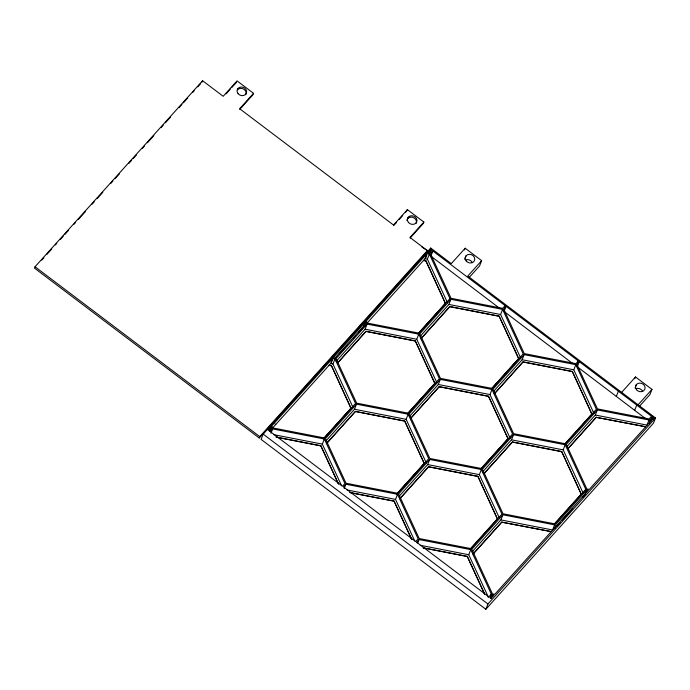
<?xml version="1.0" encoding="UTF-8"?>
<svg xmlns="http://www.w3.org/2000/svg" width="690" height="690" viewBox="0 0 690 690"><rect width="100%" height="100%" fill="white"/><g stroke="black" fill="none" stroke-linecap="round" stroke-linejoin="round"><path stroke-width="1.03" d="M336.142 361.336L365.096 329.208L367.097 324.093L418.796 334.15L439.366 378.681L408.29 413.181L356.627 403.132L336.039 358.576L367.097 324.093M417.735 542.97L419.063 539.563L470.761 549.628L491.34 594.159L490.668 595.858M270.989 433.199L272.671 428.921L324.352 439.004L344.931 483.535L342.499 486.226L270.247 431.612L272.671 428.921M272.533 428.076L329.018 365.364L330.57 363.552L332.571 358.446L334.969 358.921L355.548 403.443L324.455 437.969L272.791 427.912L271.843 425.868L332.571 358.446M420.667 335.788L448.914 304.445L450.932 299.305L502.613 309.387L523.184 353.918L492.108 388.418L440.444 378.362L419.856 333.813L450.932 299.305M472.641 551.258L500.888 519.915L502.907 514.783L554.579 524.866L555.51 526.875L554.838 528.583M35.035 266.763L34.5 268.134L259.242 437.986L426.808 251.954L427.343 250.591L409.981 237.472L423.858 222.059L407.393 209.622L393.516 225.026L239.654 108.735L253.532 93.331L237.067 80.885L223.189 96.29L202.601 80.73L35.035 266.763L259.776 436.623L259.242 437.986M202.067 82.101L202.601 80.73M237.998 88.415L237.455 89.786L238.335 89.062A4.89 4.226 21.5 0 1 244.191 89.51A4.89 4.226 21.5 0 1 245.787 94.685M253.532 93.331L252.997 94.694L239.81 109.331M263.149 434.105L261.079 439.375L485.855 609.27L653.421 423.237L655.5 417.959L467.768 276.078L481.646 260.665L465.181 248.228L451.303 263.632L430.715 248.072L263.149 434.105L487.934 603.991L485.855 609.27M269.359 431.026L271.041 426.765L271.713 428.231L271.041 429.93M269.833 430.983L270.842 428.43M331.373 362.664L333.046 358.403M323.515 438.771L350.994 408.264L331.45 365.666L329.078 365.2M407.393 209.622L405.47 212.529M363.466 327.034L365.476 321.92L366.157 323.386L335.081 357.886L333.382 357.549L365.476 321.92M364.277 326.129L365.277 323.576M407.781 218.514L408.325 217.152M338.178 483.535L320.841 445.731L275.828 436.968M337.833 362.759L366.079 331.304L415.285 340.877L434.898 383.312L407.35 413.991M341.576 485.734L322.334 444.11L324.352 439.004M423.858 222.059L423.324 223.431L410.136 238.067M350.994 408.264L331.45 365.666M326.223 440.634L354.479 409.265L356.488 404.159L408.161 414.216L428.749 458.772L397.673 493.272L346.009 483.216L325.413 438.659L356.488 404.159M326.499 443.627L355.462 411.387L404.668 420.969L424.272 463.404L396.724 494.075M367.115 323.067L423.462 260.518L425.006 258.716L427.015 253.601L429.387 254.067L449.975 298.615L449.302 300.322M425.808 257.81L426.817 255.257M430.025 249.832L430.715 248.072M417.95 333.926L445.438 303.41L425.894 260.811L423.522 260.354M429.102 253.679L430.776 249.426L431.966 250.323L429.516 253.032L427.826 252.704L430.776 249.426M447.517 302.763L427.369 259.173L429.387 254.067M430.888 256.137L432.906 251.031L651.533 416.268L649.118 418.951L597.445 408.894L576.857 364.346L579.272 361.655L577.263 366.77M344.189 488.503L345.871 484.242L397.535 494.299L418.123 538.856L415.699 541.547L343.439 486.933L345.871 484.242M434.829 383.476L415.285 340.877M464.491 249.978L465.181 248.228M445.438 303.41L425.894 260.811M464.724 259.276L466.112 255.757M424.212 463.568L404.668 420.969M420.943 338.781L449.897 306.541L499.103 316.115L518.716 358.55L491.875 388.444M426.291 462.912L406.143 419.322L408.161 414.216M481.646 260.665L479.567 265.943L469.166 277.501M409.343 416.656L438.297 384.503L440.306 379.397L491.979 389.453L512.567 434.001L481.491 468.51L429.827 458.453L409.23 413.897L440.306 379.397M411.369 538.856L394.042 501.052L350.072 492.496M411.024 418.08L439.28 386.624L488.486 396.207L508.09 438.633L481.249 468.527M414.768 541.055L395.525 499.405L397.535 494.299M399.424 495.955L427.671 464.586L429.689 459.48L481.353 469.536L501.941 514.093L470.865 548.593L419.201 538.536L398.613 493.98L429.689 459.48M400.407 498.171L428.654 466.707L477.859 476.29L497.404 518.889L477.859 476.29M518.647 358.714L499.103 316.115M520.726 358.058L500.595 314.502L502.613 309.387M504.485 307.343L505.158 305.644L502.717 308.352L451.053 298.304L430.457 253.748L432.906 251.031M504.088 311.466L506.098 306.351L503.674 309.042L524.262 353.599L575.934 363.656L578.358 360.965L577.608 362.845M416.484 542.659L419.063 539.563M508.03 438.797L488.486 396.207M510.108 438.15L489.96 394.559L491.979 389.453M493.868 391.101L522.114 359.74L524.133 354.634L575.796 364.682L596.384 409.239L565.308 443.739L513.645 433.691L493.057 389.134L524.133 354.634M494.842 393.317L523.098 361.862L572.303 371.436L591.848 414.035L572.303 371.436M499.034 517.267L479.343 474.642L481.353 469.536M482.534 471.977L511.497 439.823L513.507 434.717L565.205 444.774L585.784 489.305L585.111 491.013M484.596 594.168L467.259 556.356L423.289 547.791M484.225 473.409L512.472 441.945L561.677 451.527L581.221 494.126L561.677 451.527M488.434 597.333L468.752 554.734L470.761 549.628M501.803 522.175L551.077 531.593L501.803 522.175L473.616 553.466M593.926 413.388L573.778 369.797L575.796 364.682M490.892 598.385L492.281 594.866L493.971 595.194L491.021 598.48L489.84 597.583L492.281 594.866M567.077 446.404L595.332 415.044L597.342 409.929L649.005 419.986L649.954 422.03L649.281 423.729M596.246 417.329L645.521 426.739L596.246 417.329L568.06 448.621M554.579 524.866L552.569 529.972L500.888 519.915M616.308 396.491L618.387 391.221M586.724 490.021L555.648 524.521L556.321 525.978L588.415 490.349L586.724 490.021L584.706 495.127L582.593 497.481M634.817 378.715L635.507 376.956L651.972 389.402L649.894 394.671L639.492 406.229M635.05 388.004L636.439 384.485M634.653 410.36L636.732 405.09M649.005 419.986L646.996 425.1L595.332 415.044M650.799 421.236L652.473 416.984L653.68 417.89L653.007 419.598M353.09 407.592L332.951 364.01L334.969 358.921M436.908 382.829L416.76 339.264L418.796 334.15M583.317 493.445L563.187 449.871L565.205 444.774M41.693 260.147L43.85 257.75M46.722 254.558L51.759 248.969M55.355 244.976L56.796 243.38M60.392 239.387L63.264 236.196M64.705 234.6L68.301 230.607M74.054 224.215L75.495 222.62M78.367 219.429L85.56 211.442M92.037 204.257L94.194 201.859M97.066 198.668L102.819 192.277M110.728 183.497L112.893 181.099M115.049 178.71L119.361 173.915M128.711 163.539L131.583 160.347M133.023 158.743L136.62 154.758M142.373 148.367L144.529 145.97M147.41 142.778L153.879 135.594M161.072 127.607L163.228 125.209M165.384 122.82L170.421 117.231M179.055 107.649L181.927 104.457M183.368 102.853L187.68 98.066M192.717 92.477L194.157 90.882M197.754 86.888L200.626 83.697M226.122 93.806L230.288 89.183M231.676 87.647L236.532 82.248M393.671 225.621L396.448 222.542M399.225 219.454L402.693 215.608M259.776 436.623L427.343 250.591L421.97 247.063M271.041 426.765L268.117 430.008L269.307 430.905L271.713 428.231M427.015 253.601L366.287 321.022L367.235 323.067L418.899 333.115L449.975 298.615M334.935 358.705L337.074 356.325M339.213 353.953L347.061 345.241M353.478 338.117L355.617 335.737M358.472 332.571L362.75 327.819M337.893 362.595L366.079 331.304M323.576 438.607L351.055 408.101M418.019 333.762L445.499 303.246M326.568 443.463L355.462 411.387M421.012 338.618L449.897 306.541M407.411 413.828L434.898 383.312M411.093 417.916L439.28 386.624M396.793 493.911L424.272 463.404M491.237 389.065L518.716 358.55M399.76 498.784L428.654 466.707M494.204 393.938L523.098 361.862M480.611 469.148L508.09 438.633M513.507 434.717L482.431 469.217L503.019 513.774L554.682 523.831L585.784 489.305M484.285 473.245L512.472 441.945M469.985 549.231L497.473 518.725M564.429 444.386L591.908 413.871M502.907 514.783L471.831 549.283L492.418 593.84L494.782 594.297L555.51 526.875M597.342 409.929L566.266 444.429L586.854 488.986L589.226 489.452L649.954 422.03M472.978 554.087L501.872 522.011M568.12 448.457L596.315 417.165M621.63 392.369L635.507 376.956M638.095 404.806L651.972 389.402M554.45 523.848L581.291 493.962M491.34 594.159L488.9 596.867L416.639 542.254M652.473 416.984L650.075 419.641L650.765 421.133L653.68 417.89M556.459 526.496L559.987 522.572M562.109 520.217L572.7 508.461M487.934 603.991L655.5 417.959M425.006 258.716L427.369 259.173M423.462 260.518L425.825 260.975M448.914 304.445L500.595 314.502M449.837 306.705L499.043 316.279M522.114 359.74L573.778 369.797M365.096 329.208L416.76 339.264M366.019 331.467L415.225 341.041M523.029 362.026L572.234 371.599M330.57 363.552L332.951 364.01M438.297 384.503L489.96 394.559M329.018 365.364L331.381 365.829M439.211 386.788L488.416 396.371M354.479 409.265L406.143 419.322M511.497 439.823L563.187 449.871M355.393 411.551L404.599 421.133M512.411 442.109L561.617 451.691M273.818 434.674L322.334 444.11M427.671 464.586L479.343 474.642M276.707 437.313L320.781 445.895M428.594 466.871L477.799 476.454M347.018 489.969L395.525 499.405M349.899 492.634L393.981 501.216M420.236 545.29L468.752 554.734M423.108 547.938L467.19 556.519M431.466 256.577L499.664 308.335M504.657 311.897L572.01 363.009M577.832 367.201L645.279 418.39M274.991 423.927L275.75 424.505M467.259 556.356L484.639 593.961M394.042 501.052L411.87 539.632M320.841 445.731L338.669 484.302M406.867 220.498A4.89 4.226 21.5 0 1 412.818 217.367A4.89 4.226 21.5 0 1 416.113 223.422M636.309 388.556A4.89 4.226 21.5 0 1 642.632 391.377M465.983 259.828A4.89 4.226 21.5 0 1 472.305 262.64M408.402 222.396A4.89 4.226 21.5 0 0 416.648 222.059A4.89 4.226 21.5 0 0 411.481 215.746A4.89 4.226 21.5 0 0 408.402 222.396M238.076 93.659A4.89 4.226 21.5 0 0 246.321 93.323A4.89 4.226 21.5 0 0 241.155 87.018A4.89 4.226 21.5 0 0 238.076 93.659M636.516 389.729A4.89 4.226 21.5 0 0 644.762 389.393A4.89 4.226 21.5 0 0 639.596 383.088A4.89 4.226 21.5 0 0 636.516 389.729M466.19 261.001A4.89 4.226 21.5 0 0 474.435 260.665A4.89 4.226 21.5 0 0 469.269 254.351A4.89 4.226 21.5 0 0 466.19 261.001"/></g></svg>
